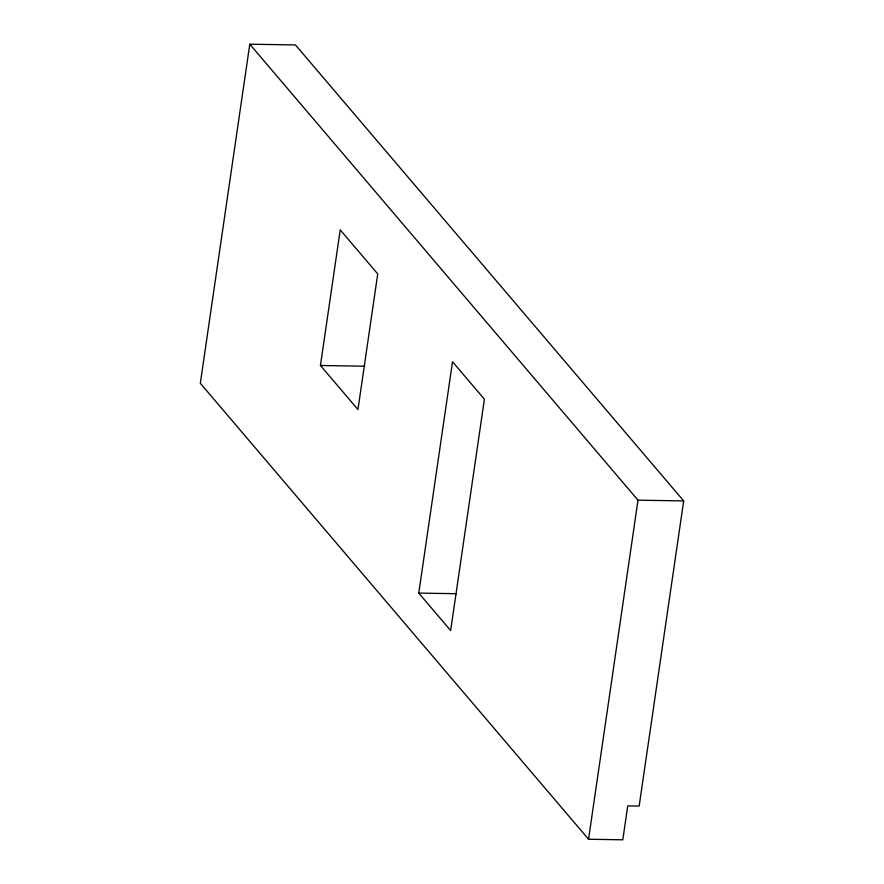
<?xml version="1.0" encoding="UTF-8"?>
<svg xmlns="http://www.w3.org/2000/svg" width="884" height="884" viewBox="0 0 884 884"><rect width="100%" height="100%" fill="white"/><g stroke="black" fill="none" stroke-linecap="round" stroke-linejoin="round"><path stroke-width="1.33" d="M249.785 44.2L200.314 383.269L588.545 839.247L622.8 839.8L627.75 805.899L639.165 806.075L683.686 500.919L295.455 44.94L249.785 44.2L638.005 500.178L683.686 500.919M320.439 365.49L340.229 229.862L377.733 273.918L357.954 409.546L320.439 365.49L364.772 366.208M418.773 593.098L452.52 361.755L484.41 399.203L450.652 630.546L418.773 593.098L456.387 593.705M588.545 839.247L638.005 500.178"/></g></svg>
